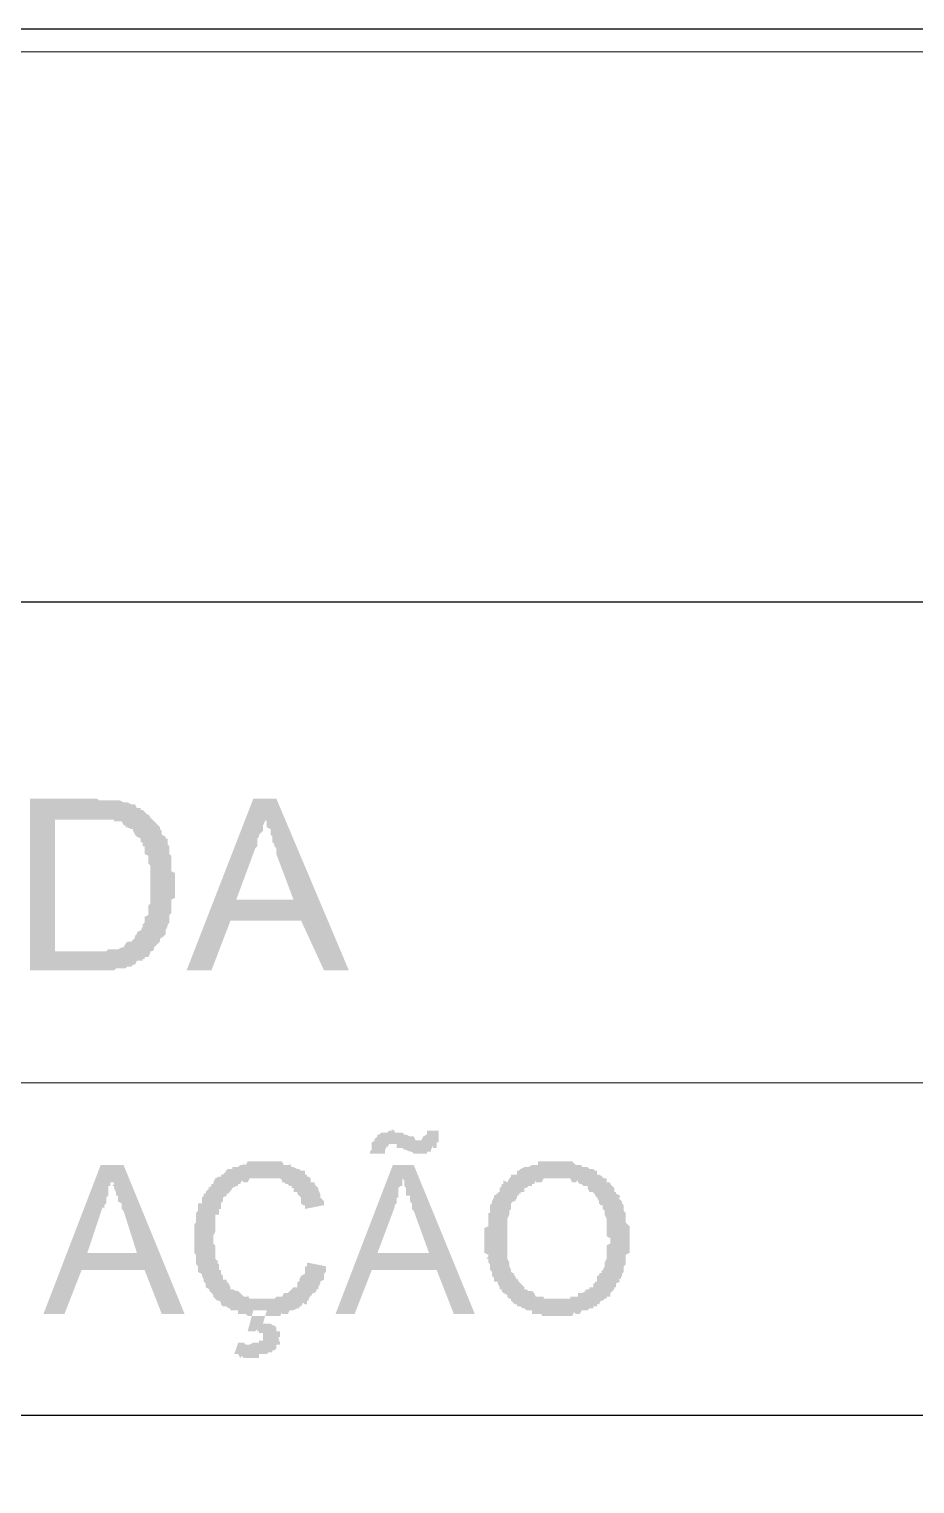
# Model space of a CAD drawing. Header units: millimetres. Extents: x 3240 to 3412, y 1366 to 1426.
# Drawn here: x 3315.758 to 3317.293, y 1423.119 to 1425.639 of the extents above; entities that cross this region are included whole.
import ezdxf
from ezdxf.xclip import XClip

# ---------------------------------------------------------------- set-up
doc = ezdxf.new("R2010")
doc.units = ezdxf.units.MM

# ---------------------------------------------------------------- blocks, each defined once
blk = doc.blocks.new('MFF24880')
at = {"color": 7, "linetype": 'Continuous', "lineweight": 5, "true_color": 0x000007}
blk.add_lwpolyline([(840.081, 0.132), (0, 0.132), (0, 271.14), (14.885, 297.139), (14.885, 594.08), (840.081, 594.08)], close=True, dxfattribs=at)

msp = doc.modelspace()

# ---------------------------------------------------------------- hatches: boundary and pattern name
at = {"true_color": 0x000007}
h = msp.add_hatch(color=7, dxfattribs=at)
h.paths.add_polyline_path([(3315.76, 1424.0085), (3315.76, 1424.3062), (3315.8659, 1424.3062), (3315.8692, 1424.3062), (3315.8758, 1424.3062), (3315.8791, 1424.3029), (3315.8824, 1424.3029), (3315.889, 1424.3029), (3315.8923, 1424.3029), (3315.8956, 1424.3029), (3315.8989, 1424.3029), (3315.9056, 1424.3029), (3315.9089, 1424.3029), (3315.9122, 1424.3029), (3315.9188, 1424.3029), (3315.9155, 1424.3029), (3315.9221, 1424.2996), (3315.9254, 1424.2996), (3315.9287, 1424.2996), (3315.9353, 1424.2963), (3315.9386, 1424.2963), (3315.9419, 1424.2963), (3315.9452, 1424.2897), (3315.9519, 1424.2897), (3315.9519, 1424.2864), (3315.9552, 1424.2864), (3315.9585, 1424.2831), (3315.9651, 1424.2765), (3315.9651, 1424.2798), (3315.9684, 1424.2732), (3315.9717, 1424.2698), (3315.975, 1424.2665), (3315.9816, 1424.2599), (3315.9849, 1424.2566), (3315.9849, 1424.2533), (3315.9883, 1424.25), (3315.9883, 1424.2434), (3315.9949, 1424.2401), (3315.9949, 1424.2368), (3315.9982, 1424.2368), (3315.9982, 1424.2302), (3315.9982, 1424.2268), (3316.0015, 1424.2235), (3316.0015, 1424.2202), (3316.0015, 1424.2136), (3316.0015, 1424.2103), (3316.0048, 1424.207), (3316.0048, 1424.2004), (3316.0048, 1424.1971), (3316.0048, 1424.1938), (3316.0048, 1424.1905), (3316.0048, 1424.1838), (3316.0048, 1424.1805), (3316.0114, 1424.1772), (3316.0114, 1424.1706), (3316.0114, 1424.1673), (3316.0114, 1424.164), (3316.0114, 1424.1607), (3316.0114, 1424.1508), (3316.0114, 1424.1475), (3316.0114, 1424.1442), (3316.0114, 1424.1375), (3316.0114, 1424.1342), (3316.0048, 1424.1309), (3316.0048, 1424.1243), (3316.0048, 1424.121), (3316.0048, 1424.1177), (3316.0048, 1424.1144), (3316.0048, 1424.1078), (3316.0015, 1424.1045), (3316.0015, 1424.1011), (3316.0015, 1424.0945), (3316.0015, 1424.0912), (3315.9982, 1424.0879), (3315.9982, 1424.0846), (3315.9949, 1424.078), (3315.9949, 1424.0747), (3315.9949, 1424.0714), (3315.9883, 1424.0648), (3315.9883, 1424.0681), (3315.9849, 1424.0615), (3315.9849, 1424.0581), (3315.9816, 1424.0548), (3315.975, 1424.0482), (3315.975, 1424.0449), (3315.9717, 1424.0416), (3315.9684, 1424.0416), (3315.9684, 1424.0383), (3315.9651, 1424.0317), (3315.9585, 1424.0317), (3315.9585, 1424.0284), (3315.9552, 1424.0284), (3315.9552, 1424.0251), (3315.9519, 1424.0251), (3315.9452, 1424.0251), (3315.9419, 1424.0185), (3315.9386, 1424.0185), (3315.9353, 1424.0151), (3315.9287, 1424.0151), (3315.9254, 1424.0118), (3315.9221, 1424.0118), (3315.9188, 1424.0118), (3315.9122, 1424.0118), (3315.9089, 1424.0118), (3315.9056, 1424.0085), (3315.8989, 1424.0085), (3315.8956, 1424.0085), (3315.8923, 1424.0085), (3315.889, 1424.0085), (3315.8824, 1424.0085), (3315.8791, 1424.0085), (3315.8692, 1424.0085)])
h.paths.add_polyline_path([(3315.803, 1424.0416), (3315.8659, 1424.0416), (3315.8692, 1424.0416), (3315.8758, 1424.0416), (3315.8791, 1424.0416), (3315.8824, 1424.0416), (3315.889, 1424.0416), (3315.8923, 1424.0416), (3315.8956, 1424.0449), (3315.8989, 1424.0449), (3315.9056, 1424.0449), (3315.9089, 1424.0449), (3315.9122, 1424.0449), (3315.9188, 1424.0482), (3315.9221, 1424.0482), (3315.9254, 1424.0548), (3315.9287, 1424.0581), (3315.9353, 1424.0581), (3315.9386, 1424.0615), (3315.9419, 1424.0648), (3315.9419, 1424.0681), (3315.9452, 1424.0714), (3315.9452, 1424.0747), (3315.9519, 1424.078), (3315.9552, 1424.0846), (3315.9552, 1424.0879), (3315.9585, 1424.0912), (3315.9585, 1424.0945), (3315.9585, 1424.1011), (3315.9651, 1424.1045), (3315.9651, 1424.1078), (3315.9651, 1424.1144), (3315.9651, 1424.1177), (3315.9651, 1424.121), (3315.9684, 1424.1243), (3315.9684, 1424.1309), (3315.9684, 1424.1342), (3315.9684, 1424.1375), (3315.9684, 1424.1442), (3315.9684, 1424.1475), (3315.9684, 1424.1508), (3315.9684, 1424.1607), (3315.9684, 1424.164), (3315.9684, 1424.1673), (3315.9684, 1424.1706), (3315.9684, 1424.1772), (3315.9684, 1424.1805), (3315.9684, 1424.1838), (3315.9684, 1424.1905), (3315.9651, 1424.1938), (3315.9651, 1424.1971), (3315.9651, 1424.2004), (3315.9651, 1424.207), (3315.9585, 1424.2103), (3315.9585, 1424.2136), (3315.9585, 1424.2202), (3315.9585, 1424.2235), (3315.9552, 1424.2235), (3315.9552, 1424.2268), (3315.9552, 1424.2302), (3315.9519, 1424.2302), (3315.9519, 1424.2368), (3315.9452, 1424.2401), (3315.9419, 1424.2434), (3315.9386, 1424.25), (3315.9386, 1424.2533), (3315.9353, 1424.2533), (3315.9287, 1424.2566), (3315.9254, 1424.2566), (3315.9254, 1424.2599), (3315.9221, 1424.2599), (3315.9188, 1424.2665), (3315.9155, 1424.2665), (3315.9122, 1424.2665), (3315.9089, 1424.2665), (3315.9056, 1424.2665), (3315.9056, 1424.2698), (3315.8989, 1424.2698), (3315.8956, 1424.2698), (3315.8923, 1424.2698), (3315.889, 1424.2698), (3315.8824, 1424.2698), (3315.8791, 1424.2698), (3315.8692, 1424.2698), (3315.8659, 1424.2698), (3315.8626, 1424.2698), (3315.803, 1424.2698)])
h = msp.add_hatch(color=7, dxfattribs=at)
h.paths.add_polyline_path([(3316.0313, 1424.0085), (3316.147, 1424.3062), (3316.1867, 1424.3062), (3316.3124, 1424.0085), (3316.2694, 1424.0085), (3316.2297, 1424.0945), (3316.1073, 1424.0945), (3316.0743, 1424.0085)])
h.paths.add_polyline_path([(3316.1173, 1424.1309), (3316.2165, 1424.1309), (3316.1867, 1424.2103), (3316.1867, 1424.2202), (3316.1834, 1424.2235), (3316.1834, 1424.2268), (3316.1801, 1424.2302), (3316.1801, 1424.2368), (3316.1801, 1424.2401), (3316.1768, 1424.2434), (3316.1768, 1424.25), (3316.1768, 1424.2533), (3316.1702, 1424.2566), (3316.1702, 1424.2599), (3316.1702, 1424.2665), (3316.1669, 1424.2698), (3316.1669, 1424.2732), (3316.1669, 1424.2698), (3316.1669, 1424.2665), (3316.1636, 1424.2599), (3316.1636, 1424.2566), (3316.1636, 1424.2533), (3316.1636, 1424.25), (3316.1569, 1424.2434), (3316.1569, 1424.2401), (3316.1536, 1424.2368), (3316.1536, 1424.2302), (3316.1536, 1424.2268), (3316.1536, 1424.2235), (3316.1503, 1424.2202)])
h = msp.add_hatch(color=7, dxfattribs=at)
h.paths.add_polyline_path([(3316.2893, 1423.4131), (3316.3885, 1423.6711), (3316.4249, 1423.6711), (3316.5307, 1423.4131), (3316.4943, 1423.4131), (3316.4646, 1423.4892), (3316.3521, 1423.4892), (3316.3223, 1423.4131)])
h.paths.add_polyline_path([(3316.362, 1423.519), (3316.4513, 1423.519), (3316.4249, 1423.5917), (3316.4216, 1423.5951), (3316.4216, 1423.6017), (3316.4216, 1423.605), (3316.4183, 1423.6083), (3316.4183, 1423.6149), (3316.4183, 1423.6182), (3316.4116, 1423.6182), (3316.4116, 1423.6215), (3316.4116, 1423.6248), (3316.4116, 1423.6314), (3316.4083, 1423.6347), (3316.4083, 1423.6381), (3316.4083, 1423.6414), (3316.4083, 1423.6447), (3316.405, 1423.648), (3316.405, 1423.6414), (3316.405, 1423.6381), (3316.405, 1423.6347), (3316.4017, 1423.6347), (3316.3984, 1423.6314), (3316.3984, 1423.6248), (3316.3984, 1423.6215), (3316.3984, 1423.6182), (3316.3984, 1423.6149), (3316.3951, 1423.6149), (3316.3951, 1423.6083), (3316.3951, 1423.605), (3316.3918, 1423.6017), (3316.3918, 1423.5951), (3316.3918, 1423.5984)])
h.paths.add_polyline_path([(3316.3488, 1423.691), (3316.3488, 1423.6943), (3316.3521, 1423.6976), (3316.3521, 1423.7009), (3316.3521, 1423.7075), (3316.3521, 1423.7108), (3316.3587, 1423.7141), (3316.3554, 1423.7141), (3316.362, 1423.7208), (3316.362, 1423.7241), (3316.3653, 1423.7241), (3316.3686, 1423.7274), (3316.3753, 1423.7274), (3316.3786, 1423.7274), (3316.3819, 1423.7307), (3316.3885, 1423.7307), (3316.3852, 1423.734), (3316.3918, 1423.7307), (3316.3918, 1423.7274), (3316.3951, 1423.7274), (3316.3984, 1423.7274), (3316.405, 1423.7274), (3316.4083, 1423.7241), (3316.4116, 1423.7241), (3316.4183, 1423.7208), (3316.4216, 1423.7208), (3316.4249, 1423.7208), (3316.4282, 1423.7141), (3316.4348, 1423.7141), (3316.4381, 1423.7141), (3316.4414, 1423.7208), (3316.448, 1423.7241), (3316.448, 1423.7274), (3316.448, 1423.7307), (3316.4679, 1423.7307), (3316.4679, 1423.7274), (3316.4679, 1423.7241), (3316.4679, 1423.7208), (3316.4679, 1423.7141), (3316.4679, 1423.7108), (3316.4646, 1423.7108), (3316.4646, 1423.7075), (3316.4646, 1423.7009), (3316.458, 1423.7009), (3316.458, 1423.7042), (3316.4546, 1423.6976), (3316.4546, 1423.6943), (3316.4513, 1423.6943), (3316.448, 1423.6943), (3316.448, 1423.691), (3316.4414, 1423.691), (3316.4381, 1423.691), (3316.4348, 1423.691), (3316.4315, 1423.691), (3316.4282, 1423.691), (3316.4249, 1423.691), (3316.4216, 1423.6943), (3316.4183, 1423.6943), (3316.4116, 1423.6976), (3316.4083, 1423.6976), (3316.405, 1423.7009), (3316.3984, 1423.7009), (3316.3951, 1423.7009), (3316.3951, 1423.7075), (3316.3918, 1423.7075), (3316.3885, 1423.7075), (3316.3852, 1423.7075), (3316.3819, 1423.7075), (3316.3786, 1423.7009), (3316.3786, 1423.7042), (3316.3753, 1423.6976), (3316.3753, 1423.6943), (3316.3753, 1423.691)])
h = msp.add_hatch(color=7, dxfattribs=at)
h.paths.add_polyline_path([(3315.7832, 1423.4131), (3315.8824, 1423.6711), (3315.9221, 1423.6711), (3316.0279, 1423.4131), (3315.9883, 1423.4131), (3315.9585, 1423.4892), (3315.8493, 1423.4892), (3315.8196, 1423.4131)])
h.paths.add_polyline_path([(3315.8592, 1423.519), (3315.9452, 1423.519), (3315.9221, 1423.5917), (3315.9188, 1423.5951), (3315.9188, 1423.6017), (3315.9188, 1423.605), (3315.9122, 1423.6083), (3315.9122, 1423.6149), (3315.9122, 1423.6182), (3315.9089, 1423.6182), (3315.9089, 1423.6215), (3315.9089, 1423.6248), (3315.9056, 1423.6314), (3315.9056, 1423.6347), (3315.9022, 1423.6347), (3315.9056, 1423.6381), (3315.9056, 1423.6414), (3315.8989, 1423.6414), (3315.8989, 1423.648), (3315.8989, 1423.6414), (3315.8989, 1423.6381), (3315.8989, 1423.6347), (3315.8956, 1423.6347), (3315.8956, 1423.6314), (3315.8956, 1423.6248), (3315.8956, 1423.6215), (3315.8956, 1423.6182), (3315.8923, 1423.6149), (3315.8923, 1423.6083), (3315.8923, 1423.605), (3315.889, 1423.6017), (3315.889, 1423.5951), (3315.8857, 1423.5984)])
h = msp.add_hatch(color=7, dxfattribs=at)
h.paths.add_polyline_path([(3316.2396, 1423.5024), (3316.2727, 1423.4958), (3316.2727, 1423.4892), (3316.2727, 1423.4925), (3316.2727, 1423.4859), (3316.2694, 1423.4826), (3316.2694, 1423.4793), (3316.2694, 1423.4727), (3316.2628, 1423.4694), (3316.2628, 1423.4661), (3316.2595, 1423.4594), (3316.2595, 1423.4561), (3316.2562, 1423.4561), (3316.2562, 1423.4528), (3316.2529, 1423.4495), (3316.2496, 1423.4495), (3316.2463, 1423.4429), (3316.2463, 1423.4462), (3316.243, 1423.4396), (3316.243, 1423.4363), (3316.2396, 1423.4363), (3316.2396, 1423.4297), (3316.2363, 1423.4297), (3316.233, 1423.433), (3316.2297, 1423.4264), (3316.2264, 1423.4264), (3316.2264, 1423.4231), (3316.2231, 1423.4231), (3316.2165, 1423.4197), (3316.2132, 1423.4197), (3316.2099, 1423.4197), (3316.2066, 1423.4131), (3316.1999, 1423.4131), (3316.1966, 1423.4131), (3316.1966, 1423.4164), (3316.1933, 1423.4098), (3316.1867, 1423.4098), (3316.1834, 1423.4098), (3316.1801, 1423.4098), (3316.1768, 1423.4098), (3316.1735, 1423.4098), (3316.1702, 1423.4098), (3316.1669, 1423.4098), (3316.1636, 1423.4098), (3316.1569, 1423.4098), (3316.1536, 1423.4098), (3316.1503, 1423.4098), (3316.147, 1423.4098), (3316.1404, 1423.4098), (3316.1371, 1423.4098), (3316.1338, 1423.4131), (3316.1305, 1423.4131), (3316.1239, 1423.4131), (3316.1206, 1423.4131), (3316.1206, 1423.4197), (3316.1173, 1423.4197), (3316.1106, 1423.4197), (3316.1073, 1423.4197), (3316.1073, 1423.4231), (3316.104, 1423.4231), (3316.1007, 1423.4264), (3316.0974, 1423.4264), (3316.0941, 1423.4264), (3316.0908, 1423.4297), (3316.0908, 1423.433), (3316.0875, 1423.4363), (3316.0842, 1423.4363), (3316.0809, 1423.4396), (3316.0776, 1423.4429), (3316.0776, 1423.4462), (3316.0743, 1423.4495), (3316.0709, 1423.4528), (3316.0709, 1423.4561), (3316.0643, 1423.4594), (3316.0643, 1423.4627), (3316.0643, 1423.4661), (3316.061, 1423.4694), (3316.061, 1423.4727), (3316.0577, 1423.4793), (3316.0577, 1423.4826), (3316.0511, 1423.4859), (3316.0511, 1423.4892), (3316.0511, 1423.4958), (3316.0478, 1423.4991), (3316.0478, 1423.5024), (3316.0478, 1423.5091), (3316.0478, 1423.5124), (3316.0478, 1423.5157), (3316.0445, 1423.519), (3316.0445, 1423.5256), (3316.0445, 1423.5289), (3316.0445, 1423.5322), (3316.0445, 1423.5355), (3316.0445, 1423.5388), (3316.0445, 1423.5421), (3316.0445, 1423.5454), (3316.0445, 1423.5487), (3316.0445, 1423.5554), (3316.0445, 1423.5587), (3316.0445, 1423.562), (3316.0445, 1423.5653), (3316.0445, 1423.5686), (3316.0478, 1423.5719), (3316.0478, 1423.5752), (3316.0478, 1423.5785), (3316.0478, 1423.5851), (3316.0478, 1423.5884), (3316.0511, 1423.5917), (3316.0511, 1423.5951), (3316.0511, 1423.6017), (3316.0511, 1423.605), (3316.0577, 1423.605), (3316.0577, 1423.6083), (3316.0577, 1423.6149), (3316.061, 1423.6182), (3316.061, 1423.6215), (3316.0643, 1423.6215), (3316.0643, 1423.6248), (3316.0709, 1423.6314), (3316.0676, 1423.6314), (3316.0743, 1423.6347), (3316.0743, 1423.6381), (3316.0776, 1423.6381), (3316.0776, 1423.6414), (3316.0809, 1423.648), (3316.0875, 1423.6513), (3316.0908, 1423.6513), (3316.0908, 1423.6546), (3316.0941, 1423.6546), (3316.1007, 1423.6612), (3316.0974, 1423.6612), (3316.104, 1423.6645), (3316.1073, 1423.6645), (3316.1106, 1423.6645), (3316.1106, 1423.6678), (3316.1173, 1423.6678), (3316.1206, 1423.6678), (3316.1239, 1423.6711), (3316.1305, 1423.6711), (3316.1272, 1423.6744), (3316.1338, 1423.6711), (3316.1371, 1423.6778), (3316.1404, 1423.6778), (3316.147, 1423.6778), (3316.1503, 1423.6778), (3316.1536, 1423.6778), (3316.1569, 1423.6778), (3316.1636, 1423.6778), (3316.1669, 1423.6778), (3316.1702, 1423.6778), (3316.1768, 1423.6778), (3316.1801, 1423.6778), (3316.1834, 1423.6778), (3316.1867, 1423.6778), (3316.1933, 1423.6778), (3316.1966, 1423.6778), (3316.1999, 1423.6711), (3316.2066, 1423.6711), (3316.2099, 1423.6711), (3316.2099, 1423.6744), (3316.2132, 1423.6678), (3316.2165, 1423.6678), (3316.2231, 1423.6645), (3316.2264, 1423.6645), (3316.2297, 1423.6612), (3316.2363, 1423.6612), (3316.2363, 1423.6546), (3316.2396, 1423.6546), (3316.2396, 1423.6513), (3316.243, 1423.6513), (3316.2463, 1423.648), (3316.2463, 1423.6414), (3316.2529, 1423.6414), (3316.2529, 1423.6381), (3316.2562, 1423.6347), (3316.2595, 1423.6314), (3316.2595, 1423.6248), (3316.2595, 1423.6281), (3316.2628, 1423.6215), (3316.2628, 1423.6182), (3316.2628, 1423.6149), (3316.2694, 1423.6083), (3316.2694, 1423.605), (3316.2694, 1423.6017), (3316.2363, 1423.5951), (3316.2363, 1423.6017), (3316.233, 1423.6017), (3316.2297, 1423.605), (3316.2297, 1423.6083), (3316.2297, 1423.6149), (3316.2264, 1423.6182), (3316.2231, 1423.6215), (3316.2231, 1423.6248), (3316.2165, 1423.6248), (3316.2165, 1423.6314), (3316.2132, 1423.6314), (3316.2132, 1423.6347), (3316.2099, 1423.6347), (3316.2066, 1423.6381), (3316.2033, 1423.6381), (3316.1999, 1423.6414), (3316.1966, 1423.6414), (3316.1966, 1423.6447), (3316.1933, 1423.648), (3316.1867, 1423.648), (3316.1834, 1423.648), (3316.1801, 1423.648), (3316.1768, 1423.648), (3316.1702, 1423.648), (3316.1669, 1423.648), (3316.1636, 1423.648), (3316.1569, 1423.648), (3316.1536, 1423.648), (3316.1503, 1423.648), (3316.147, 1423.648), (3316.1437, 1423.648), (3316.1404, 1423.648), (3316.1371, 1423.6414), (3316.1338, 1423.6414), (3316.1305, 1423.6414), (3316.1272, 1423.6447), (3316.1239, 1423.6381), (3316.1206, 1423.6381), (3316.1206, 1423.6347), (3316.1173, 1423.6347), (3316.1106, 1423.6314), (3316.1073, 1423.6248), (3316.1073, 1423.6281), (3316.104, 1423.6215), (3316.1007, 1423.6215), (3316.1007, 1423.6182), (3316.0941, 1423.6149), (3316.0941, 1423.6083), (3316.0908, 1423.605), (3316.0908, 1423.6017), (3316.0908, 1423.5951), (3316.0875, 1423.5951), (3316.0875, 1423.5917), (3316.0875, 1423.5884), (3316.0875, 1423.5851), (3316.0809, 1423.5851), (3316.0809, 1423.5785), (3316.0809, 1423.5752), (3316.0809, 1423.5719), (3316.0809, 1423.5653), (3316.0809, 1423.562), (3316.0809, 1423.5587), (3316.0809, 1423.5554), (3316.0776, 1423.5487), (3316.0776, 1423.5454), (3316.0776, 1423.5421), (3316.0776, 1423.5355), (3316.0809, 1423.5322), (3316.0809, 1423.5289), (3316.0809, 1423.5256), (3316.0809, 1423.519), (3316.0809, 1423.5157), (3316.0809, 1423.5124), (3316.0809, 1423.5091), (3316.0875, 1423.5024), (3316.0842, 1423.5024), (3316.0875, 1423.4991), (3316.0875, 1423.4958), (3316.0875, 1423.4892), (3316.0908, 1423.4892), (3316.0908, 1423.4859), (3316.0908, 1423.4826), (3316.0941, 1423.4793), (3316.0941, 1423.4727), (3316.1007, 1423.4727), (3316.1007, 1423.4694), (3316.104, 1423.4661), (3316.1073, 1423.4594), (3316.1073, 1423.4561), (3316.1106, 1423.4561), (3316.1173, 1423.4528), (3316.1139, 1423.4528), (3316.1206, 1423.4528), (3316.1239, 1423.4495), (3316.1305, 1423.4429), (3316.1338, 1423.4429), (3316.1371, 1423.4429), (3316.1371, 1423.4462), (3316.1404, 1423.4396), (3316.147, 1423.4396), (3316.1503, 1423.4396), (3316.1536, 1423.4396), (3316.1569, 1423.4396), (3316.1636, 1423.4396), (3316.1669, 1423.4396), (3316.1702, 1423.4396), (3316.1768, 1423.4396), (3316.1801, 1423.4396), (3316.1834, 1423.4396), (3316.1867, 1423.4429), (3316.1933, 1423.4429), (3316.1966, 1423.4429), (3316.1999, 1423.4495), (3316.2066, 1423.4495), (3316.2099, 1423.4528), (3316.2132, 1423.4561), (3316.2165, 1423.4594), (3316.2231, 1423.4594), (3316.2231, 1423.4661), (3316.2231, 1423.4694), (3316.2264, 1423.4694), (3316.2264, 1423.4727), (3316.2297, 1423.4793), (3316.2363, 1423.4826), (3316.2363, 1423.4859), (3316.2363, 1423.4892), (3316.2363, 1423.4958), (3316.2396, 1423.4958), (3316.2396, 1423.4991)])
h.paths.add_polyline_path([(3316.1371, 1423.3834), (3316.147, 1423.4197), (3316.1702, 1423.4197), (3316.1636, 1423.3966), (3316.1669, 1423.3966), (3316.1702, 1423.3966), (3316.1768, 1423.3966), (3316.1801, 1423.3933), (3316.1834, 1423.3933), (3316.1867, 1423.39), (3316.1867, 1423.3834), (3316.1933, 1423.3834), (3316.1933, 1423.38), (3316.1933, 1423.3767), (3316.1933, 1423.3734), (3316.19, 1423.3734), (3316.1933, 1423.3668), (3316.19, 1423.3701), (3316.1933, 1423.3635), (3316.1933, 1423.3602), (3316.1867, 1423.3602), (3316.1867, 1423.3536), (3316.1834, 1423.3503), (3316.1801, 1423.3503), (3316.1801, 1423.347), (3316.1768, 1423.347), (3316.1735, 1423.347), (3316.1702, 1423.3437), (3316.1669, 1423.3437), (3316.1636, 1423.3437), (3316.1569, 1423.3437), (3316.1569, 1423.337), (3316.1536, 1423.337), (3316.1503, 1423.337), (3316.147, 1423.337), (3316.1404, 1423.337), (3316.1371, 1423.337), (3316.1338, 1423.337), (3316.1305, 1423.337), (3316.1272, 1423.3404), (3316.1239, 1423.337), (3316.1206, 1423.3437), (3316.1173, 1423.3437), (3316.1139, 1423.3437), (3316.1206, 1423.3635), (3316.1239, 1423.3635), (3316.1305, 1423.3635), (3316.1338, 1423.3602), (3316.1371, 1423.3602), (3316.1404, 1423.3602), (3316.147, 1423.3635), (3316.1503, 1423.3635), (3316.1536, 1423.3635), (3316.1569, 1423.3635), (3316.1569, 1423.3668), (3316.1636, 1423.3668), (3316.1636, 1423.3734), (3316.1636, 1423.3767), (3316.1636, 1423.38), (3316.1569, 1423.38), (3316.1569, 1423.3834), (3316.1536, 1423.3834), (3316.1536, 1423.3867), (3316.1503, 1423.3834), (3316.147, 1423.3834), (3316.1404, 1423.3834), (3316.1371, 1423.3834), (3316.1371, 1423.3867)])
h = msp.add_hatch(color=7, dxfattribs=at)
h.paths.add_polyline_path([(3316.5473, 1423.5421), (3316.5473, 1423.5454), (3316.5473, 1423.5487), (3316.5473, 1423.5554), (3316.5473, 1423.5587), (3316.5473, 1423.562), (3316.5539, 1423.5653), (3316.5539, 1423.5719), (3316.5539, 1423.5752), (3316.5539, 1423.5785), (3316.5539, 1423.5851), (3316.5539, 1423.5884), (3316.5572, 1423.5884), (3316.5572, 1423.5917), (3316.5572, 1423.5951), (3316.5572, 1423.6017), (3316.5605, 1423.605), (3316.5605, 1423.6083), (3316.5638, 1423.6149), (3316.5638, 1423.6182), (3316.5704, 1423.6215), (3316.5671, 1423.6215), (3316.5737, 1423.6248), (3316.5737, 1423.6314), (3316.577, 1423.6347), (3316.577, 1423.6381), (3316.5803, 1423.6381), (3316.5803, 1423.6414), (3316.5803, 1423.6447), (3316.587, 1423.6414), (3316.5903, 1423.648), (3316.5936, 1423.6513), (3316.5936, 1423.6546), (3316.6002, 1423.6546), (3316.6035, 1423.6546), (3316.6035, 1423.6612), (3316.6068, 1423.6612), (3316.6101, 1423.6645), (3316.6167, 1423.6678), (3316.62, 1423.6678), (3316.6233, 1423.6678), (3316.63, 1423.6711), (3316.6333, 1423.6711), (3316.6366, 1423.6711), (3316.6399, 1423.6711), (3316.6399, 1423.6778), (3316.6465, 1423.6778), (3316.6498, 1423.6778), (3316.6531, 1423.6778), (3316.6597, 1423.6778), (3316.663, 1423.6778), (3316.6663, 1423.6778), (3316.6697, 1423.6778), (3316.6763, 1423.6778), (3316.673, 1423.6778), (3316.6796, 1423.6778), (3316.6829, 1423.6778), (3316.6862, 1423.6778), (3316.6928, 1423.6778), (3316.6961, 1423.6778), (3316.6994, 1423.6778), (3316.706, 1423.6711), (3316.7094, 1423.6711), (3316.7127, 1423.6711), (3316.716, 1423.6711), (3316.716, 1423.6678), (3316.7226, 1423.6678), (3316.7259, 1423.6678), (3316.7292, 1423.6645), (3316.7358, 1423.6645), (3316.7391, 1423.6612), (3316.7424, 1423.6612), (3316.7424, 1423.6546), (3316.7457, 1423.6546), (3316.7524, 1423.6513), (3316.749, 1423.6513), (3316.7557, 1423.648), (3316.759, 1423.648), (3316.759, 1423.6414), (3316.7656, 1423.6414), (3316.7656, 1423.6381), (3316.7689, 1423.6347), (3316.7722, 1423.6314), (3316.7722, 1423.6248), (3316.7755, 1423.6248), (3316.7755, 1423.6215), (3316.7821, 1423.6182), (3316.7821, 1423.6149), (3316.7788, 1423.6149), (3316.7854, 1423.6083), (3316.7854, 1423.605), (3316.7887, 1423.6017), (3316.7887, 1423.5951), (3316.7887, 1423.5917), (3316.792, 1423.5884), (3316.792, 1423.5851), (3316.792, 1423.5785), (3316.792, 1423.5752), (3316.792, 1423.5719), (3316.7987, 1423.5653), (3316.7987, 1423.562), (3316.7987, 1423.5587), (3316.7987, 1423.5554), (3316.7987, 1423.5487), (3316.7987, 1423.5454), (3316.7987, 1423.5421), (3316.7987, 1423.5355), (3316.7987, 1423.5322), (3316.7987, 1423.5289), (3316.7987, 1423.5256), (3316.7987, 1423.519), (3316.792, 1423.5157), (3316.792, 1423.5124), (3316.792, 1423.5091), (3316.792, 1423.5024), (3316.792, 1423.4991), (3316.7887, 1423.4958), (3316.7887, 1423.4892), (3316.7887, 1423.4859), (3316.7854, 1423.4826), (3316.7854, 1423.4793), (3316.7821, 1423.4727), (3316.7788, 1423.476), (3316.7821, 1423.4694), (3316.7755, 1423.4661), (3316.7755, 1423.4594), (3316.7722, 1423.4594), (3316.7722, 1423.4561), (3316.7689, 1423.4528), (3316.7656, 1423.4495), (3316.7656, 1423.4429), (3316.759, 1423.4429), (3316.759, 1423.4396), (3316.7557, 1423.4396), (3316.7524, 1423.4363), (3316.749, 1423.4363), (3316.7457, 1423.4297), (3316.7424, 1423.4297), (3316.7424, 1423.4264), (3316.7391, 1423.4264), (3316.7358, 1423.4264), (3316.7358, 1423.4231), (3316.7292, 1423.4231), (3316.7259, 1423.4197), (3316.7226, 1423.4197), (3316.7193, 1423.4197), (3316.716, 1423.4197), (3316.7127, 1423.4131), (3316.7094, 1423.4131), (3316.706, 1423.4131), (3316.7027, 1423.4164), (3316.6994, 1423.4098), (3316.6961, 1423.4098), (3316.6928, 1423.4098), (3316.6862, 1423.4098), (3316.6829, 1423.4098), (3316.6796, 1423.4098), (3316.6763, 1423.4098), (3316.673, 1423.4098), (3316.6697, 1423.4098), (3316.6663, 1423.4098), (3316.663, 1423.4098), (3316.6597, 1423.4098), (3316.6531, 1423.4098), (3316.6498, 1423.4098), (3316.6465, 1423.4098), (3316.6465, 1423.4131), (3316.6399, 1423.4131), (3316.6366, 1423.4131), (3316.6333, 1423.4131), (3316.63, 1423.4131), (3316.63, 1423.4197), (3316.6233, 1423.4197), (3316.62, 1423.4197), (3316.6167, 1423.4231), (3316.6134, 1423.4231), (3316.6101, 1423.4264), (3316.6068, 1423.4264), (3316.6035, 1423.4264), (3316.6035, 1423.4297), (3316.6002, 1423.4297), (3316.5936, 1423.4363), (3316.5936, 1423.4396), (3316.5903, 1423.4396), (3316.587, 1423.4429), (3316.587, 1423.4462), (3316.5803, 1423.4495), (3316.577, 1423.4528), (3316.577, 1423.4561), (3316.5737, 1423.4561), (3316.5737, 1423.4594), (3316.5704, 1423.4661), (3316.5704, 1423.4694), (3316.5638, 1423.4694), (3316.5638, 1423.4727), (3316.5638, 1423.476), (3316.5605, 1423.4793), (3316.5605, 1423.4826), (3316.5605, 1423.4859), (3316.5572, 1423.4892), (3316.5572, 1423.4925), (3316.5572, 1423.4958), (3316.5572, 1423.4991), (3316.5539, 1423.5024), (3316.5539, 1423.5091), (3316.5506, 1423.5091), (3316.5539, 1423.5124), (3316.5539, 1423.5157), (3316.5473, 1423.519), (3316.5473, 1423.5256), (3316.5473, 1423.5289), (3316.5473, 1423.5322), (3316.5473, 1423.5355)])
h.paths.add_polyline_path([(3316.587, 1423.5421), (3316.587, 1423.5355), (3316.587, 1423.5322), (3316.587, 1423.5289), (3316.587, 1423.5256), (3316.587, 1423.519), (3316.587, 1423.5157), (3316.587, 1423.5124), (3316.587, 1423.5091), (3316.5903, 1423.5024), (3316.5903, 1423.4991), (3316.5903, 1423.4958), (3316.5936, 1423.4892), (3316.5936, 1423.4925), (3316.5936, 1423.4859), (3316.6002, 1423.4826), (3316.5969, 1423.4826), (3316.6002, 1423.4793), (3316.6035, 1423.4727), (3316.6035, 1423.476), (3316.6068, 1423.4694), (3316.6101, 1423.4661), (3316.6167, 1423.4594), (3316.6167, 1423.4561), (3316.62, 1423.4561), (3316.6233, 1423.4528), (3316.63, 1423.4528), (3316.6333, 1423.4495), (3316.6366, 1423.4429), (3316.6399, 1423.4429), (3316.6465, 1423.4429), (3316.6498, 1423.4429), (3316.6498, 1423.4396), (3316.6531, 1423.4396), (3316.6597, 1423.4396), (3316.663, 1423.4396), (3316.6663, 1423.4396), (3316.6697, 1423.4396), (3316.6763, 1423.4396), (3316.6796, 1423.4396), (3316.6829, 1423.4396), (3316.6862, 1423.4396), (3316.6928, 1423.4396), (3316.6961, 1423.4396), (3316.6961, 1423.4429), (3316.6994, 1423.4429), (3316.706, 1423.4429), (3316.7094, 1423.4429), (3316.7094, 1423.4495), (3316.7127, 1423.4495), (3316.716, 1423.4495), (3316.7226, 1423.4528), (3316.7193, 1423.4528), (3316.7259, 1423.4561), (3316.7292, 1423.4561), (3316.7292, 1423.4594), (3316.7358, 1423.4594), (3316.7358, 1423.4661), (3316.7391, 1423.4661), (3316.7391, 1423.4694), (3316.7424, 1423.4694), (3316.7424, 1423.4727), (3316.7424, 1423.4793), (3316.7457, 1423.4793), (3316.7457, 1423.4826), (3316.7524, 1423.4859), (3316.749, 1423.4859), (3316.7524, 1423.4892), (3316.7557, 1423.4958), (3316.7557, 1423.4991), (3316.7557, 1423.5024), (3316.759, 1423.5091), (3316.759, 1423.5124), (3316.759, 1423.5157), (3316.759, 1423.519), (3316.759, 1423.5256), (3316.759, 1423.5289), (3316.759, 1423.5322), (3316.7656, 1423.5355), (3316.7656, 1423.5421), (3316.7656, 1423.5454), (3316.7623, 1423.5454), (3316.759, 1423.5487), (3316.759, 1423.5554), (3316.759, 1423.5587), (3316.759, 1423.562), (3316.759, 1423.5653), (3316.759, 1423.5719), (3316.759, 1423.5752), (3316.759, 1423.5785), (3316.7557, 1423.5851), (3316.7557, 1423.5884), (3316.7557, 1423.5917), (3316.7524, 1423.5951), (3316.7524, 1423.6017), (3316.749, 1423.6017), (3316.7457, 1423.605), (3316.7457, 1423.6083), (3316.7424, 1423.6149), (3316.7391, 1423.6182), (3316.7391, 1423.6215), (3316.7358, 1423.6215), (3316.7358, 1423.6248), (3316.7292, 1423.6248), (3316.7259, 1423.6314), (3316.7259, 1423.6347), (3316.7226, 1423.6347), (3316.7193, 1423.6347), (3316.716, 1423.6381), (3316.7127, 1423.6381), (3316.7094, 1423.6414), (3316.7094, 1423.6447), (3316.706, 1423.6414), (3316.6994, 1423.6414), (3316.6961, 1423.648), (3316.6928, 1423.648), (3316.6862, 1423.648), (3316.6829, 1423.648), (3316.6796, 1423.648), (3316.6763, 1423.648), (3316.673, 1423.648), (3316.6697, 1423.648), (3316.6663, 1423.648), (3316.663, 1423.648), (3316.6597, 1423.648), (3316.6531, 1423.648), (3316.6498, 1423.648), (3316.6465, 1423.6414), (3316.6399, 1423.6414), (3316.6366, 1423.6414), (3316.6366, 1423.6447), (3316.6333, 1423.6381), (3316.63, 1423.6381), (3316.63, 1423.6347), (3316.6233, 1423.6347), (3316.62, 1423.6314), (3316.6167, 1423.6314), (3316.6167, 1423.6248), (3316.6101, 1423.6248), (3316.6101, 1423.6215), (3316.6068, 1423.6215), (3316.6068, 1423.6182), (3316.6035, 1423.6182), (3316.6035, 1423.6149), (3316.6002, 1423.6083), (3316.5969, 1423.6083), (3316.5936, 1423.605), (3316.5936, 1423.6017), (3316.5936, 1423.5951), (3316.5903, 1423.5917), (3316.5903, 1423.5884), (3316.5903, 1423.5851), (3316.587, 1423.5785), (3316.587, 1423.5752), (3316.587, 1423.5719), (3316.587, 1423.5653), (3316.587, 1423.562), (3316.587, 1423.5587), (3316.587, 1423.5554), (3316.587, 1423.5487), (3316.587, 1423.5454)])

# ---------------------------------------------------------------- linework, layer by layer
at = {"color": 7, "linetype": 'Continuous', "lineweight": 5, "true_color": 0x000007}
msp.add_lwpolyline([(3240.5242, 1366.2908), (3324.4496, 1366.2908), (3324.4496, 1425.5996), (3240.5242, 1425.5996)], close=True, dxfattribs=at)
at = {"color": 7, "linetype": 'Continuous', "lineweight": 25, "true_color": 0x000007}
msp.add_lwpolyline([(3323.4969, 1424.6469), (3323.4969, 1367.2435), (3242.9753, 1367.2435), (3242.9753, 1424.6469)], close=True, dxfattribs=at)
at = {"color": 7, "linetype": 'Continuous', "lineweight": 13, "true_color": 0x000007}
for points in [[(3306.991, 1423.8134), (3323.4969, 1423.8134), (3323.4969, 1423.8134)], [(3306.991, 1423.2378), (3323.4969, 1423.2378), (3323.4969, 1423.2378)]]:
    msp.add_lwpolyline(points, dxfattribs=at)
at = {"color": 7, "linetype": 'Continuous', "lineweight": -2, "true_color": 0x000007}
msp.add_lwpolyline([(3306.991, 1423.2378), (3323.4969, 1423.2378), (3323.4969, 1423.2378)], dxfattribs=at)
msp.add_lwpolyline([(3306.991, 1423.2378), (3323.4969, 1423.2378), (3323.4969, 1423.2378)], dxfattribs=at)

# ---------------------------------------------------------------- block references
at = {"color": 7, "true_color": 0xffffff}
ref = msp.add_blockref('MFF24880', (3240.4878, 1366.2313), dxfattribs=dict(at, xscale=0.1, yscale=0.1, zscale=0.1))
XClip(ref).set_block_clipping_path([(0, 0), (840.1799554566, 594.08)])

doc.saveas('drawing.dxf')
